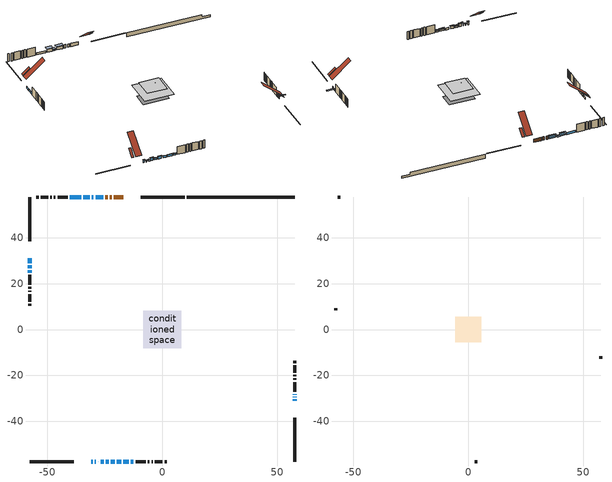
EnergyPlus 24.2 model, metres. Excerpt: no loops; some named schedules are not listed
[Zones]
conditioned space
 floor outside (Floor1 construction): -2.28,-2.28 -2.28,2.28 2.28,2.28 2.28,-2.28 z0.92
 floor adiabatic (AdiabaticFloorConstruction): -8.24,-8.24 -8.24,8.24 8.24,8.24 8.24,-8.24 z3.36
 floor foundation (Slab1 construction): -7.39,-4.34 -7.39,4.34 7.39,4.34 7.39,-4.34 z-1.47
 wall outside (RimJoist1 construction): 9.79,57.66 -9.45,57.66 / -57.66,-57.66 -38.42,-57.66 / -57.66,57.66 -57.66,38.42 / 57.66,-57.66 57.66,-38.42 z0.92:1.22
 wall outside (AdiabaticWallConstruction 1): -16.95,57.66 -21.08,57.66 / -22.01,57.66 -22.89,57.66 / -23.82,57.66 -24.76,57.66 z0.92:2.95
 wall outside (AdiabaticWallConstruction): 57.66,-30.92 57.66,-30.41 / -57.66,30.92 -57.66,28.83 / -35.33,57.66 -40.29,57.66 / 57.66,-28.3 57.66,-28.11 / -57.66,27.91 -57.66,26.71 / -19.73,-57.66 -17.94,-57.66 / -57.66,25.78 -57.66,24.76 z0.92:2.14; -30.92,-57.66 -30.31,-57.66 z0.92:2.5; -29.38,-57.66 -28.85,-57.66 z0.92:1.81; -27.92,-57.66 -27.77,-57.66 / -13.75,-57.66 -12.53,-57.66 z0.92:1.94; -25.68,57.66 -29.04,57.66 / -31.56,57.66 -34.4,57.66 / -26.84,-57.66 -25.51,-57.66 z0.92:2.7; -29.96,57.66 -30.63,57.66 z0.92:1.58; -24.59,-57.66 -23.37,-57.66 z0.92:1.99; -22.44,-57.66 -20.66,-57.66 z0.92:2.44; 57.66,-29.49 57.66,-29.23 z0.92:1.28; -17.01,-57.66 -14.67,-57.66 z0.92:2.04
 wall outside (Wall1 construction): -41.22,57.66 -45.54,57.66 / -11.6,-57.66 -7.28,-57.66 / -57.66,23.84 -57.66,19.52 / 57.66,-27.18 57.66,-22.86 z0.92:5.8
 wall outside (Wall2 construction): -46.47,57.66 -47.23,57.66 / -6.35,-57.66 -5.59,-57.66 / -57.66,18.59 -57.66,17.83 / 57.66,-21.93 57.66,-21.17 z0.92:5.8
 wall outside (Wall3 construction): -48.16,57.66 -48.73,57.66 / -4.66,-57.66 -4.09,-57.66 / -57.66,16.9 -57.66,16.33 / 57.66,-20.24 57.66,-19.68 z0.92:5.8
 wall outside (Wall4 construction): -49.66,57.66 -52.89,57.66 / -3.16,-57.66 0.07,-57.66 / -57.66,15.4 -57.66,12.17 / 57.66,-18.75 57.66,-15.52 z0.92:5.8
 wall outside (Wall5 construction): -53.82,57.66 -54.81,57.66 / 1,-57.66 1.99,-57.66 / -57.66,11.24 -57.66,10.25 / 57.66,-14.59 57.66,-13.6 z0.92:5.8
 wall foundation (FoundationWall1 construction): 10.72,57.66,-1.47 10.72,57.66,0.92 52.97,57.66,0.92 52.97,57.66,-0.31 57.66,57.66,-0.31 57.66,57.66,-1.47
 window (WindowConstruction): 57.66,-30.92 57.66,-30.41 z0.92:2.14
 window (WindowConstruction 12): -30.92,-57.66 -30.31,-57.66 z0.92:2.5
 window (WindowConstruction 13): -29.38,-57.66 -28.85,-57.66 z0.92:1.81
 window (WindowConstruction 14): -27.92,-57.66 -27.77,-57.66 z0.92:1.93
 window (WindowConstruction 5): -25.68,57.66 -29.04,57.66 z0.92:2.7
 window (WindowConstruction 6): -29.97,57.66 -30.63,57.66 z0.92:1.58
 window (WindowConstruction 7): -31.56,57.66 -34.4,57.66 z0.92:2.7
 window (WindowConstruction 8): -57.66,30.92 -57.66,28.83 z0.92:2.14
 window (WindowConstruction 9): -26.84,-57.66 -25.52,-57.66 z0.92:2.7
 window (WindowConstruction 1): -35.33,57.66 -40.29,57.66 z0.92:2.14
 window (WindowConstruction 10): -24.59,-57.66 -23.37,-57.66 z0.92:1.99
 window (WindowConstruction 11): -22.44,-57.66 -20.66,-57.66 z0.92:2.44
 window (WindowConstruction 15): 57.66,-29.48 57.66,-29.23 z0.92:1.28
 window (WindowConstruction 16): 57.66,-28.3 57.66,-28.11 z0.92:2.14
 window (WindowConstruction 17): -57.66,27.9 -57.66,26.71 z0.92:2.14
 window (WindowConstruction 18): -19.73,-57.66 -17.94,-57.66 z0.92:2.14
 window (WindowConstruction 2): -57.66,25.78 -57.66,24.77 z0.92:2.14
 window (WindowConstruction 3): -17.01,-57.66 -14.68,-57.66 z0.92:2.04
 window (WindowConstruction 4): -13.75,-57.66 -12.53,-57.66 z0.92:1.93
 door (Door): -16.95,57.66 -21.08,57.66 z0.92:2.95
 door (Door 1): -22.01,57.66 -22.89,57.66 z0.92:2.95
 door (Door 2): -23.82,57.66 -24.75,57.66 z0.92:2.95
 ceiling adiabatic (AdiabaticFloorConstruction): 8.24,-8.24 8.24,8.24 -8.24,8.24 -8.24,-8.24 z3.36
 roof outside (Roof1 construction): -11.67,57.66,5.8 -11.67,53.69,9.11 -10.38,53.69,9.11 -10.38,57.66,5.8; -36.2,-57.66,5.8 -36.2,-53.69,9.11 -37.49,-53.69,9.11 -37.49,-57.66,5.8; -57.66,36.2,5.8 -53.69,36.2,9.11 -53.69,37.49,9.11 -57.66,37.49,5.8; 57.66,-36.2,5.8 53.69,-36.2,9.11 53.69,-37.49,9.11 57.66,-37.49,5.8
attic - vented
 floor to conditioned space (Floor2 construction Reversed): -5.59,-5.59 -5.59,5.59 5.59,5.59 5.59,-5.59 z5.8
 floor to conditioned space (Floor3 construction Reversed): -2.16,-2.16 -2.16,2.16 2.16,2.16 2.16,-2.16 z5.8
 wall outside (Wall6 construction): -55.74,57.66 -56.73,57.66 / 2.92,-57.66 3.91,-57.66 / -57.66,9.32 -57.66,8.33 / 57.66,-12.67 57.66,-11.67 z0.92:5.8
 roof outside (Roof2 construction): -16.02,57.66,5.8 -16.02,47.16,14.55 -12.6,47.16,14.55 -12.6,57.66,5.8; -31.85,-57.66,5.8 -31.85,-47.16,14.55 -35.27,-47.16,14.55 -35.27,-57.66,5.8; -57.66,31.85,5.8 -47.16,31.85,14.55 -47.16,35.27,14.55 -57.66,35.27,5.8; 57.66,-31.85,5.8 47.16,-31.85,14.55 47.16,-35.27,14.55 57.66,-35.27,5.8
shading: -30.01,-57.66 -31.22,-57.66 -31.22,-58.27 -30.01,-58.27 z2.79; -28.55,-57.66 -29.68,-57.66 -29.68,-58.27 -28.55,-58.27 z2.11; -27.47,-57.66 -28.22,-57.66 -28.22,-59.34 -27.47,-59.34 z2.23; -29.33,57.66 -25.38,57.66 -25.38,59.34 -29.33,59.34 z3; -30.93,57.66 -29.67,57.66 -29.67,59.34 -30.93,59.34 z1.88; -34.7,57.66 -31.26,57.66 -31.26,59.34 -34.7,59.34 z3; -25.22,-57.66 -27.14,-57.66 -27.14,-58.27 -25.22,-58.27 z3; -23.07,-57.66 -24.89,-57.66 -24.89,-58.27 -23.07,-58.27 z2.29; -20.36,-57.66 -22.74,-57.66 -22.74,-58.27 -20.36,-58.27 z2.74; 57.66,-28.93 57.66,-29.78 61.93,-29.78 61.93,-28.93 z1.58; -14.38,-57.66 -17.31,-57.66 -17.31,-58.27 -14.38,-58.27 z2.34; -12.23,-57.66 -14.05,-57.66 -14.05,-58.27 -12.23,-58.27 z2.23
[Building]
Building 1: Terrain=Suburbs
[Site:Location]
Quebec Intl AP_QC: Latitude {deg}=46.8; Longitude {deg}=-71.38; Time Zone {hr}=-5; Elevation {m}=74; Keep Site Location Information=Yes
[Site:GroundTemperature:Shallow]
0.0108218, -2.24938, -2.43038, -1.3578, 2.94801, 7.23376, 10.9493, 13.303, 13.5029, 11.5886, 7.96783, 3.81355
[Site:WaterMainsTemperature]
Calculation Method=Schedule; Temperature Schedule=mains temperature schedule
[Material] Roughness=Rough; Thermal Absorptance=0.9
Name | Thickness {m} | Conductivity {W/m-K} | Density {kg/m3} | Specific Heat {J/kg-K} | Solar Absorptance | Visible Absorptance
asphalt or fiberglass shingles | 0.00635 | 0.162714 | 1121.4 | 1465.45 | 0.4 | 0.4
ceiling loosefill ins | 0.169333 | 0.0480833 | 16.02 | 1046.75 | 0.7 | 0.7
ceiling stud and cavity | 0.1397 | 0.326487 | 65.682 | 1177.47 | 0.7 | 0.7
ceiling stud and cavity 1 | 0.1397 | 0.330568 | 65.682 | 1177.47 | 0.7 | 0.7
concrete 4.0 in. | 0.1016 | 1.803125 | 2242.8 | 837.4 | 0.7 | 0.7
concrete 8.0 in. | 0.2032 | 1.803125 | 2242.8 | 837.4 | 0.7 | 0.7
door material | 0.04445 | 0.188738 | 512.64 | 1214.23 | 0.7 | 0.7
floor covering | 0.0127 | 0.0433444 | 54.468 | 1339.84 | 0.6 | 0.6
floor rigid ins | 0.103632 | 0.029427 | 32.04 | 1214.23 | 0.7 | 0.7
floor rigid ins 1; wall rigid ins | 0.512978 | 0.029427 | 32.04 | 1214.23 | 0.7 | 0.7
floor stud and cavity | 0.1397 | 0.155809 | 92.3553 | 1139.71 | 0.7 | 0.7
floor stud and cavity 1 | 0.1397 | 1.75129 | 37.0049 | 1207.88 | 0.7 | 0.7
furniture material conditioned space 1 | 0.1524 | 0.115458 | 640.8 | 1214.23 | 0.6 | 0.6
gypsum board | 0.0127 | 0.160291 | 801 | 837.4 | 0.6 | 0.6
osb sheathing 0.5 in. | 0.0127 | 0.115458 | 512.64 | 1214.23 | 0.7 | 0.7
osb sheathing 0.75 in. | 0.01905 | 0.115458 | 512.64 | 1214.23 | 0.7 | 0.7
rim joist stud and cavity | 0.0508 | 0.206877 | 50.32683 | 1063.81 | 0.6 | 0.6
roof rigid ins | 0.051816 | 0.029427 | 32.04 | 1214.23 | 0.7 | 0.7
roof stud and cavity | 0.2032 | 0.154716 | 78.34581 | 1123.46 | 0.7 | 0.7
wall stud and cavity | 0.1397 | 0.0935595 | 139.0536 | 1170.24 | 0.7 | 0.7
wall stud and cavity 1 | 0.1397 | 0.103711 | 139.0536 | 1170.24 | 0.7 | 0.7
wall stud and cavity 2 | 0.1397 | 0.105926 | 139.0536 | 1170.24 | 0.7 | 0.7
wall stud and cavity 3 | 0.1397 | 0.0933394 | 139.0536 | 1170.24 | 0.7 | 0.7
wall stud and cavity 4 | 0.1397 | 0.0943382 | 139.0536 | 1170.24 | 0.7 | 0.7
wall stud and cavity 5 | 0.0889 | 6.9971 | 50.32683 | 1063.81 | 0.6 | 0.6
wall stud and cavity 6 | 0.0889 | 0.380278 | 52.3479 | 1209.89 | 0.7 | 0.7
wall stud and cavity 7 | 0.0889 | 0.391764 | 83.0341 | 1211.67 | 0.7 | 0.7
wood siding | 0.0254 | 0.102417 | 544.68 | 1172.36 | 0.4 | 0.4
wood siding 1 | 0.00254 | 0.102417 | 544.68 | 1172.36 | 0.4 | 0.4
wood siding 2; wood siding 3; wood siding 4 | 0.0254 | 0.102417 | 544.68 | 1172.36 | 0.7 | 0.7
[WindowMaterial:SimpleGlazingSystem]
Name | U-Factor {W/m2-K} | Solar Heat Gain Coefficient
WindowMaterial | 4.97506 | 0.58
WindowMaterial 1 | 5.558762 | 0.7
WindowMaterial 10 | 5.51277 | 0.71
WindowMaterial 11 | 3.06271 | 0.34
WindowMaterial 12 | 3.077476 | 0.41
WindowMaterial 13 | 4.36695 | 0.45
WindowMaterial 14 | 5.03525 | 0.59
WindowMaterial 2 | 5.402617 | 0.67
WindowMaterial 3 | 5.865374 | 0.76
WindowMaterial 4 | 5.28224 | 0.67
WindowMaterial 5 | 5.83755 | 0.76
WindowMaterial 6 | 5.652449 | 0.72
WindowMaterial 7 | 5.21638 | 0.63
WindowMaterial 8 | 5.39637 | 0.67
WindowMaterial 9 | 5.675161 | 0.72
[Construction]
AdiabaticFloorConstruction: floor stud and cavity 1, floor rigid ins 1, osb sheathing 0.75 in., floor covering
AdiabaticWallConstruction: wood siding 3, wall rigid ins, wall stud and cavity 6, gypsum board
AdiabaticWallConstruction 1: wood siding 4, wall rigid ins, wall stud and cavity 6, gypsum board
Door; Door 1; Door 2: door material
Floor1 construction: floor stud and cavity, floor rigid ins, osb sheathing 0.75 in., floor covering
Floor2 construction Reversed: gypsum board, ceiling stud and cavity, ceiling loosefill ins
Floor3 construction Reversed: gypsum board, ceiling stud and cavity 1, ceiling loosefill ins
FoundationWall1 construction: concrete 8.0 in.
furniture construction conditioned space 1: furniture material conditioned space 1
PartitionWallConstruction: gypsum board, wall stud and cavity 7, gypsum board
RimJoist1 construction: wood siding 2, rim joist stud and cavity
Roof1 construction: asphalt or fiberglass shingles, roof rigid ins, osb sheathing 0.75 in., roof stud and cavity, gypsum board
Roof2 construction: asphalt or fiberglass shingles
Slab1 construction: concrete 4.0 in.
Wall1 construction: wood siding, osb sheathing 0.5 in., wall stud and cavity, gypsum board
Wall2 construction: wood siding, osb sheathing 0.5 in., wall stud and cavity 1, gypsum board
Wall3 construction: wood siding, osb sheathing 0.5 in., wall stud and cavity 2, gypsum board
Wall4 construction: wood siding, osb sheathing 0.5 in., wall stud and cavity 3, gypsum board
Wall5 construction: wood siding, osb sheathing 0.5 in., wall stud and cavity 4, gypsum board
Wall6 construction: wood siding 1, wall stud and cavity 5
WindowConstruction; WindowConstruction 2; WindowConstruction 4: WindowMaterial
WindowConstruction 1: WindowMaterial 1
WindowConstruction 10: WindowMaterial 8
WindowConstruction 11: WindowMaterial 9
WindowConstruction 12: WindowMaterial 10
WindowConstruction 13; WindowConstruction 6: WindowMaterial 4
WindowConstruction 14: WindowMaterial 11
WindowConstruction 15: WindowMaterial 12
WindowConstruction 16: WindowMaterial 13
WindowConstruction 17; WindowConstruction 18: WindowMaterial 14
WindowConstruction 3: WindowMaterial 2
WindowConstruction 5: WindowMaterial 3
WindowConstruction 7: WindowMaterial 5
WindowConstruction 8: WindowMaterial 6
WindowConstruction 9: WindowMaterial 7
[Zone] Multiplier=1; Part of Total Floor Area=Yes
Name | Volume {m3}
attic - vented | 183.529
conditioned space | 999.2
[Space]
Name | Zone | Volume {m3}
attic - vented 1 | attic - vented | 183.529
conditioned space 1 | conditioned space | 999.2
[ZoneInfiltration:EffectiveLeakageArea]
infil attic - vented 1: Zone or Space=attic - vented 1; Schedule=Always On Discrete; Effective Air Leakage Area {cm2}=5300.68; Stack Coefficient=0.000947682; Wind Coefficient=2.07994e-05
[ZoneMixing]
whole house fan mix: Zone or Space=attic - vented; Schedule=Always On Continuous; Design Flow Rate Calculation Method=Flow/Zone; Design Flow Rate {m3/s}=0; Source Zone or Space=conditioned space
[SurfaceProperty:ExposedFoundationPerimeter]
Slab1: Exposed Perimeter Calculation Method=TotalExposedPerimeter; Total Exposed Perimeter {m}=46.94
[InternalMass] Zone or ZoneList=conditioned space; Space or SpaceList=conditioned space 1
Name | Construction | Surface Area {m2}
furniture mass conditioned space 1 | furniture construction conditioned space 1 | 168.436
partition wall mass | PartitionWallConstruction | 421.09
[Lights]
interior lighting: Zone or ZoneList or Space or SpaceList=conditioned space 1; Schedule=interior lighting schedule; Design Level Calculation Method=LightingLevel; Lighting Level {W}=343.2; Return Air Fraction=0; Fraction Radiant=0.6; Fraction Visible=0.2; Fraction Replaceable=1
[People]
occupants: Zone or ZoneList or Space or SpaceList=conditioned space 1; Number of People Schedule=occupants schedule; Number of People Calculation Method=People; Number of People=3; Fraction Radiant=0.314171; Sensible Heat Fraction=0.56303; Activity Level Schedule=occupants activity schedule; Carbon Dioxide Generation Rate {m3/s-W}=0; Enable ASHRAE 55 Comfort Warnings=No; Mean Radiant Temperature Calculation Type=EnclosureAveraged
[ElectricEquipment] Zone or ZoneList or Space or SpaceList=conditioned space 1; Design Level Calculation Method=EquipmentLevel
Name | Schedule | Design Level {W} | Fraction Latent | Fraction Radiant | Fraction Lost
clothes dryer | clothes dryer schedule | 140.772 | 0.015 | 0.081 | 0.85
clothes washer | clothes washer schedule | 32.1985 | 0.03 | 0.162 | 0.7
cooking range | cooking range schedule | 215.147 | 0.08 | 0.432 | 0.2
dishwasher | dishwasher schedule | 66.8632 | 0.3 | 0.18 | 0.4
fridge | fridge schedule | 72.9452 | 0 | 0.6 | 0
mech vent bath fan 0 | mech vent bath fan 0 schedule | 50.2 | 0 | 0 | 1
mech vent house fan | mech vent house fan schedule | 0 | 0 | 0 | 1
mech vent house fan cfis | mech vent house fan cfis schedule | 0 | 0 | 0 | 0
misc plug loads | misc plug loads schedule | 494.7 | 0.045 | 0.513 | 0.1
whole house fan | Always On Discrete | 0 | 0 | 0 | 1
[OtherEquipment] Zone or ZoneList or Space or SpaceList=conditioned space 1; Design Level Calculation Method=EquipmentLevel
Name | Fuel Type | Schedule | Design Level {W} | Fraction Latent | Fraction Radiant | Fraction Lost
clothes dryer 1 | Electricity | clothes dryer schedule | 0 | 0.015 | 0.081 | 0.85
cooking range 1 | Electricity | cooking range schedule | 0 | 0.08 | 0.432 | 0.2
general water use latent | None | general water use schedule | 62.594 | 1 | 0 | 0
general water use sensible | None | general water use schedule | -61.6891 | 0 | 0.6 | 0
mech vent house fan latent load | None | Always On Discrete | 0 | 1 | 0 | 0
mech vent house fan sensible load | None | Always On Discrete | 0 | 0 | 0 | 0
water heater energy adjustment1 | Electricity | Always On Discrete | 0.01 | 0 | 0 | 1
[ZoneInfiltration:DesignFlowRate] Zone or ZoneList or Space or SpaceList=conditioned space 1; Schedule=Always On Discrete; Design Flow Rate Calculation Method=Flow/Zone; Design Flow Rate {m3/s}=0
infil flow; natural vent flow; whole house fan flow
[Foundation:Kiva]
Foundation Kiva 1: Initial Indoor Air Temperature {C}=18; Wall Height Above Grade {m}=0.920008; Wall Depth Below Slab {m}=0.2032
[Foundation:Kiva:Settings]
Soil Conductivity {W/m-K}=0.849921; Soil Density {kg/m3}=1842.3; Soil Specific Heat {J/kg-K}=418.7; Ground Solar Absorptivity=0.9; Ground Thermal Absorptivity=0.9; Ground Surface Roughness {m}=0.03; Far-Field Width {m}=40; Deep-Ground Boundary Condition=ZeroFlux; Deep-Ground Depth {m}=40; Minimum Cell Dimension {m}=0.2; Maximum Cell Growth Coefficient=3; Simulation Timestep=Timestep
[Exterior:Lights]
exterior lighting: Schedule=exterior lighting schedule; Design Level {W}=75.6
[Schedule:Constant]
Name | Hourly Value
Always On Continuous; mech vent house fan schedule; mech vent house fan cfis schedule; Always On Discrete | 1
occupants activity schedule | 117.228
fridge schedule | 0
[Schedule:Week:Daily]
interior lighting schedule Week Rule - Jan1-Jan27: interior lighting schedule day, interior lighting schedule day, interior lighting schedule day, interior lighting schedule day, interior lighting schedule day, interior lighting schedule day, interior lighting schedule day, interior lighting schedule default day, interior lighting schedule default day, interior lighting schedule default day, interior lighting schedule default day, interior lighting schedule default day
interior lighting schedule Week Rule - Jan28-Feb3: interior lighting schedule day, interior lighting schedule day, interior lighting schedule day, interior lighting schedule day, interior lighting schedule day 1, interior lighting schedule day 1, interior lighting schedule day 1, interior lighting schedule default day, interior lighting schedule default day, interior lighting schedule default day, interior lighting schedule default day, interior lighting schedule default day
interior lighting schedule Week Rule - Feb4-Feb24: interior lighting schedule day 1, interior lighting schedule day 1, interior lighting schedule day 1, interior lighting schedule day 1, interior lighting schedule day 1, interior lighting schedule day 1, interior lighting schedule day 1, interior lighting schedule default day, interior lighting schedule default day, interior lighting schedule default day, interior lighting schedule default day, interior lighting schedule default day
interior lighting schedule Week Rule - Feb25-Mar3: interior lighting schedule day 1, interior lighting schedule day 1, interior lighting schedule day 1, interior lighting schedule day 1, interior lighting schedule day 2, interior lighting schedule day 2, interior lighting schedule day 2, interior lighting schedule default day, interior lighting schedule default day, interior lighting schedule default day, interior lighting schedule default day, interior lighting schedule default day
interior lighting schedule Week Rule - Mar4-Mar31: interior lighting schedule day 2, interior lighting schedule day 2, interior lighting schedule day 2, interior lighting schedule day 2, interior lighting schedule day 2, interior lighting schedule day 2, interior lighting schedule day 2, interior lighting schedule default day, interior lighting schedule default day, interior lighting schedule default day, interior lighting schedule default day, interior lighting schedule default day
interior lighting schedule Week Rule - Apr1-Apr28: interior lighting schedule day 3, interior lighting schedule day 3, interior lighting schedule day 3, interior lighting schedule day 3, interior lighting schedule day 3, interior lighting schedule day 3, interior lighting schedule day 3, interior lighting schedule default day, interior lighting schedule default day, interior lighting schedule default day, interior lighting schedule default day, interior lighting schedule default day
interior lighting schedule Week Rule - Apr29-May5: interior lighting schedule day 3, interior lighting schedule day 3, interior lighting schedule day 4, interior lighting schedule day 4, interior lighting schedule day 4, interior lighting schedule day 4, interior lighting schedule day 4, interior lighting schedule default day, interior lighting schedule default day, interior lighting schedule default day, interior lighting schedule default day, interior lighting schedule default day
interior lighting schedule Week Rule - May6-May26: interior lighting schedule day 4, interior lighting schedule day 4, interior lighting schedule day 4, interior lighting schedule day 4, interior lighting schedule day 4, interior lighting schedule day 4, interior lighting schedule day 4, interior lighting schedule default day, interior lighting schedule default day, interior lighting schedule default day, interior lighting schedule default day, interior lighting schedule default day
interior lighting schedule Week Rule - May27-Jun2: interior lighting schedule day 4, interior lighting schedule day 4, interior lighting schedule day 4, interior lighting schedule day 4, interior lighting schedule day 4, interior lighting schedule day 5, interior lighting schedule day 5, interior lighting schedule default day, interior lighting schedule default day, interior lighting schedule default day, interior lighting schedule default day, interior lighting schedule default day
interior lighting schedule Week Rule - Jun3-Jun30: interior lighting schedule day 5, interior lighting schedule day 5, interior lighting schedule day 5, interior lighting schedule day 5, interior lighting schedule day 5, interior lighting schedule day 5, interior lighting schedule day 5, interior lighting schedule default day, interior lighting schedule default day, interior lighting schedule default day, interior lighting schedule default day, interior lighting schedule default day
interior lighting schedule Week Rule - Jul1-Jul28: interior lighting schedule day 6, interior lighting schedule day 6, interior lighting schedule day 6, interior lighting schedule day 6, interior lighting schedule day 6, interior lighting schedule day 6, interior lighting schedule day 6, interior lighting schedule default day, interior lighting schedule default day, interior lighting schedule default day, interior lighting schedule default day, interior lighting schedule default day
interior lighting schedule Week Rule - Jul29-Aug4: interior lighting schedule day 6, interior lighting schedule day 6, interior lighting schedule day 6, interior lighting schedule day 7, interior lighting schedule day 7, interior lighting schedule day 7, interior lighting schedule day 7, interior lighting schedule default day, interior lighting schedule default day, interior lighting schedule default day, interior lighting schedule default day, interior lighting schedule default day
interior lighting schedule Week Rule - Aug5-Aug25: interior lighting schedule day 7, interior lighting schedule day 7, interior lighting schedule day 7, interior lighting schedule day 7, interior lighting schedule day 7, interior lighting schedule day 7, interior lighting schedule day 7, interior lighting schedule default day, interior lighting schedule default day, interior lighting schedule default day, interior lighting schedule default day, interior lighting schedule default day
interior lighting schedule Week Rule - Aug26-Sep1: interior lighting schedule day 7, interior lighting schedule day 7, interior lighting schedule day 7, interior lighting schedule day 7, interior lighting schedule day 7, interior lighting schedule day 7, interior lighting schedule day 8, interior lighting schedule default day, interior lighting schedule default day, interior lighting schedule default day, interior lighting schedule default day, interior lighting schedule default day
interior lighting schedule Week Rule - Sep2-Sep29: interior lighting schedule day 8, interior lighting schedule day 8, interior lighting schedule day 8, interior lighting schedule day 8, interior lighting schedule day 8, interior lighting schedule day 8, interior lighting schedule day 8, interior lighting schedule default day, interior lighting schedule default day, interior lighting schedule default day, interior lighting schedule default day, interior lighting schedule default day
interior lighting schedule Week Rule - Sep30-Oct6: interior lighting schedule day 8, interior lighting schedule day 9, interior lighting schedule day 9, interior lighting schedule day 9, interior lighting schedule day 9, interior lighting schedule day 9, interior lighting schedule day 9, interior lighting schedule default day, interior lighting schedule default day, interior lighting schedule default day, interior lighting schedule default day, interior lighting schedule default day
interior lighting schedule Week Rule - Oct7-Oct27: interior lighting schedule day 9, interior lighting schedule day 9, interior lighting schedule day 9, interior lighting schedule day 9, interior lighting schedule day 9, interior lighting schedule day 9, interior lighting schedule day 9, interior lighting schedule default day, interior lighting schedule default day, interior lighting schedule default day, interior lighting schedule default day, interior lighting schedule default day
interior lighting schedule Week Rule - Oct28-Nov3: interior lighting schedule day 9, interior lighting schedule day 9, interior lighting schedule day 9, interior lighting schedule day 9, interior lighting schedule day 10, interior lighting schedule day 10, interior lighting schedule day 10, interior lighting schedule default day, interior lighting schedule default day, interior lighting schedule default day, interior lighting schedule default day, interior lighting schedule default day
interior lighting schedule Week Rule - Nov4-Nov24: interior lighting schedule day 10, interior lighting schedule day 10, interior lighting schedule day 10, interior lighting schedule day 10, interior lighting schedule day 10, interior lighting schedule day 10, interior lighting schedule day 10, interior lighting schedule default day, interior lighting schedule default day, interior lighting schedule default day, interior lighting schedule default day, interior lighting schedule default day
interior lighting schedule Week Rule - Nov25-Dec1: interior lighting schedule day 10, interior lighting schedule day 10, interior lighting schedule day 10, interior lighting schedule day 10, interior lighting schedule day 10, interior lighting schedule day 10, interior lighting schedule day 11, interior lighting schedule default day, interior lighting schedule default day, interior lighting schedule default day, interior lighting schedule default day, interior lighting schedule default day
interior lighting schedule Week Rule - Dec2-Dec31: interior lighting schedule day 11, interior lighting schedule day 11, interior lighting schedule day 11, interior lighting schedule day 11, interior lighting schedule day 11, interior lighting schedule day 11, interior lighting schedule day 11, interior lighting schedule default day, interior lighting schedule default day, interior lighting schedule default day, interior lighting schedule default day, interior lighting schedule default day
occupants schedule Week Rule - Jan1-Dec31: occupants schedule day, occupants schedule day, occupants schedule day, occupants schedule day, occupants schedule day, occupants schedule day, occupants schedule day, occupants schedule default day, occupants schedule default day, occupants schedule default day, occupants schedule default day, occupants schedule default day
clothes dryer schedule Week Rule - Jan1-Dec31: clothes dryer schedule day, clothes dryer schedule day, clothes dryer schedule day, clothes dryer schedule day, clothes dryer schedule day, clothes dryer schedule day, clothes dryer schedule day, clothes dryer schedule default day, clothes dryer schedule default day, clothes dryer schedule default day, clothes dryer schedule default day, clothes dryer schedule default day
clothes washer schedule Week Rule - Jan1-Dec31: clothes washer schedule day, clothes washer schedule day, clothes washer schedule day, clothes washer schedule day, clothes washer schedule day, clothes washer schedule day, clothes washer schedule day, clothes washer schedule default day, clothes washer schedule default day, clothes washer schedule default day, clothes washer schedule default day, clothes washer schedule default day
cooking range schedule Week Rule - Jan1-Dec31: cooking range schedule day, cooking range schedule day, cooking range schedule day, cooking range schedule day, cooking range schedule day, cooking range schedule day, cooking range schedule day, cooking range schedule default day, cooking range schedule default day, cooking range schedule default day, cooking range schedule default day, cooking range schedule default day
dishwasher schedule Week Rule - Jan1-Dec31: dishwasher schedule day, dishwasher schedule day, dishwasher schedule day, dishwasher schedule day, dishwasher schedule day, dishwasher schedule day, dishwasher schedule day, dishwasher schedule default day, dishwasher schedule default day, dishwasher schedule default day, dishwasher schedule default day, dishwasher schedule default day
mech vent bath fan 0 schedule Week Rule - Jan1-Dec31: mech vent bath fan 0 schedule day, mech vent bath fan 0 schedule day, mech vent bath fan 0 schedule day, mech vent bath fan 0 schedule day, mech vent bath fan 0 schedule day, mech vent bath fan 0 schedule day, mech vent bath fan 0 schedule day, mech vent bath fan 0 schedule default day, mech vent bath fan 0 schedule default day, mech vent bath fan 0 schedule default day, mech vent bath fan 0 schedule default day, mech vent bath fan 0 schedule default day
misc plug loads schedule Week Rule - Jan1-Dec31: misc plug loads schedule day, misc plug loads schedule day, misc plug loads schedule day, misc plug loads schedule day, misc plug loads schedule day, misc plug loads schedule day, misc plug loads schedule day, misc plug loads schedule default day, misc plug loads schedule default day, misc plug loads schedule default day, misc plug loads schedule default day, misc plug loads schedule default day
general water use schedule Week Rule - Jan1-Dec31: general water use schedule day, general water use schedule day, general water use schedule day, general water use schedule day, general water use schedule day, general water use schedule day, general water use schedule day, general water use schedule default day, general water use schedule default day, general water use schedule default day, general water use schedule default day, general water use schedule default day
exterior lighting schedule Week Rule - Jan1-Jan27: exterior lighting schedule day, exterior lighting schedule day, exterior lighting schedule day, exterior lighting schedule day, exterior lighting schedule day, exterior lighting schedule day, exterior lighting schedule day, exterior lighting schedule default day, exterior lighting schedule default day, exterior lighting schedule default day, exterior lighting schedule default day, exterior lighting schedule default day
exterior lighting schedule Week Rule - Jan28-Feb3: exterior lighting schedule day, exterior lighting schedule day, exterior lighting schedule day, exterior lighting schedule day, exterior lighting schedule day 1, exterior lighting schedule day 1, exterior lighting schedule day 1, exterior lighting schedule default day, exterior lighting schedule default day, exterior lighting schedule default day, exterior lighting schedule default day, exterior lighting schedule default day
exterior lighting schedule Week Rule - Feb4-Feb24: exterior lighting schedule day 1, exterior lighting schedule day 1, exterior lighting schedule day 1, exterior lighting schedule day 1, exterior lighting schedule day 1, exterior lighting schedule day 1, exterior lighting schedule day 1, exterior lighting schedule default day, exterior lighting schedule default day, exterior lighting schedule default day, exterior lighting schedule default day, exterior lighting schedule default day
exterior lighting schedule Week Rule - Feb25-Mar3: exterior lighting schedule day 1, exterior lighting schedule day 1, exterior lighting schedule day 1, exterior lighting schedule day 1, exterior lighting schedule day 2, exterior lighting schedule day 2, exterior lighting schedule day 2, exterior lighting schedule default day, exterior lighting schedule default day, exterior lighting schedule default day, exterior lighting schedule default day, exterior lighting schedule default day
exterior lighting schedule Week Rule - Mar4-Mar31: exterior lighting schedule day 2, exterior lighting schedule day 2, exterior lighting schedule day 2, exterior lighting schedule day 2, exterior lighting schedule day 2, exterior lighting schedule day 2, exterior lighting schedule day 2, exterior lighting schedule default day, exterior lighting schedule default day, exterior lighting schedule default day, exterior lighting schedule default day, exterior lighting schedule default day
exterior lighting schedule Week Rule - Apr1-Apr28: exterior lighting schedule day 3, exterior lighting schedule day 3, exterior lighting schedule day 3, exterior lighting schedule day 3, exterior lighting schedule day 3, exterior lighting schedule day 3, exterior lighting schedule day 3, exterior lighting schedule default day, exterior lighting schedule default day, exterior lighting schedule default day, exterior lighting schedule default day, exterior lighting schedule default day
exterior lighting schedule Week Rule - Apr29-May5: exterior lighting schedule day 3, exterior lighting schedule day 3, exterior lighting schedule day 4, exterior lighting schedule day 4, exterior lighting schedule day 4, exterior lighting schedule day 4, exterior lighting schedule day 4, exterior lighting schedule default day, exterior lighting schedule default day, exterior lighting schedule default day, exterior lighting schedule default day, exterior lighting schedule default day
exterior lighting schedule Week Rule - May6-May26: exterior lighting schedule day 4, exterior lighting schedule day 4, exterior lighting schedule day 4, exterior lighting schedule day 4, exterior lighting schedule day 4, exterior lighting schedule day 4, exterior lighting schedule day 4, exterior lighting schedule default day, exterior lighting schedule default day, exterior lighting schedule default day, exterior lighting schedule default day, exterior lighting schedule default day
exterior lighting schedule Week Rule - May27-Jun2: exterior lighting schedule day 4, exterior lighting schedule day 4, exterior lighting schedule day 4, exterior lighting schedule day 4, exterior lighting schedule day 4, exterior lighting schedule day 5, exterior lighting schedule day 5, exterior lighting schedule default day, exterior lighting schedule default day, exterior lighting schedule default day, exterior lighting schedule default day, exterior lighting schedule default day
exterior lighting schedule Week Rule - Jun3-Jun30: exterior lighting schedule day 5, exterior lighting schedule day 5, exterior lighting schedule day 5, exterior lighting schedule day 5, exterior lighting schedule day 5, exterior lighting schedule day 5, exterior lighting schedule day 5, exterior lighting schedule default day, exterior lighting schedule default day, exterior lighting schedule default day, exterior lighting schedule default day, exterior lighting schedule default day
[Schedule:Year]
interior lighting schedule: interior lighting schedule Week Rule - Jan1-Jan27, 1, 1, 1, 27, interior lighting schedule Week Rule - Jan28-Feb3, 1, 28, 2, 3, interior lighting schedule Week Rule - Feb4-Feb24, 2, 4, 2, 24, interior lighting schedule Week Rule - Feb25-Mar3, 2, 25, 3, 3, interior lighting schedule Week Rule - Mar4-Mar31, 3, 4, 3, 31, interior lighting schedule Week Rule - Apr1-Apr28, 4, 1, 4, 28, interior lighting schedule Week Rule - Apr29-May5, 4, 29, 5, 5, interior lighting schedule Week Rule - May6-May26, 5, 6, 5, 26, interior lighting schedule Week Rule - May27-Jun2, 5, 27, 6, 2, interior lighting schedule Week Rule - Jun3-Jun30, 6, 3, 6, 30, interior lighting schedule Week Rule - Jul1-Jul28, 7, 1, 7, 28, interior lighting schedule Week Rule - Jul29-Aug4, 7, 29, 8, 4, interior lighting schedule Week Rule - Aug5-Aug25, 8, 5, 8, 25, interior lighting schedule Week Rule - Aug26-Sep1, 8, 26, 9, 1, interior lighting schedule Week Rule - Sep2-Sep29, 9, 2, 9, 29, interior lighting schedule Week Rule - Sep30-Oct6, 9, 30, 10, 6, interior lighting schedule Week Rule - Oct7-Oct27, 10, 7, 10, 27, interior lighting schedule Week Rule - Oct28-Nov3, 10, 28, 11, 3, interior lighting schedule Week Rule - Nov4-Nov24, 11, 4, 11, 24, interior lighting schedule Week Rule - Nov25-Dec1, 11, 25, 12, 1, interior lighting schedule Week Rule - Dec2-Dec31, 12, 2, 12, 31
occupants schedule: occupants schedule Week Rule - Jan1-Dec31, 1, 1, 12, 31
clothes dryer schedule: clothes dryer schedule Week Rule - Jan1-Dec31, 1, 1, 12, 31
clothes washer schedule: clothes washer schedule Week Rule - Jan1-Dec31, 1, 1, 12, 31
cooking range schedule: cooking range schedule Week Rule - Jan1-Dec31, 1, 1, 12, 31
dishwasher schedule: dishwasher schedule Week Rule - Jan1-Dec31, 1, 1, 12, 31
mech vent bath fan 0 schedule: mech vent bath fan 0 schedule Week Rule - Jan1-Dec31, 1, 1, 12, 31
misc plug loads schedule: misc plug loads schedule Week Rule - Jan1-Dec31, 1, 1, 12, 31
general water use schedule: general water use schedule Week Rule - Jan1-Dec31, 1, 1, 12, 31
exterior lighting schedule: exterior lighting schedule Week Rule - Jan1-Jan27, 1, 1, 1, 27, exterior lighting schedule Week Rule - Jan28-Feb3, 1, 28, 2, 3, exterior lighting schedule Week Rule - Feb4-Feb24, 2, 4, 2, 24, exterior lighting schedule Week Rule - Feb25-Mar3, 2, 25, 3, 3, exterior lighting schedule Week Rule - Mar4-Mar31, 3, 4, 3, 31, exterior lighting schedule Week Rule - Apr1-Apr28, 4, 1, 4, 28, exterior lighting schedule Week Rule - Apr29-May5, 4, 29, 5, 5, exterior lighting schedule Week Rule - May6-May26, 5, 6, 5, 26, exterior lighting schedule Week Rule - May27-Jun2, 5, 27, 6, 2, exterior lighting schedule Week Rule - Jun3-Jun30, 6, 3, 6, 30, exterior lighting schedule Week Rule - Jul1-Jul28, 7, 1, 7, 28, exterior lighting schedule Week Rule - Jul29-Aug4, 7, 29, 8, 4, exterior lighting schedule Week Rule - Aug5-Aug25, 8, 5, 8, 25, exterior lighting schedule Week Rule - Aug26-Sep1, 8, 26, 9, 1, exterior lighting schedule Week Rule - Sep2-Sep29, 9, 2, 9, 29, exterior lighting schedule Week Rule - Sep30-Oct6, 9, 30, 10, 6, exterior lighting schedule Week Rule - Oct7-Oct27, 10, 7, 10, 27, exterior lighting schedule Week Rule - Oct28-Nov3, 10, 28, 11, 3, exterior lighting schedule Week Rule - Nov4-Nov24, 11, 4, 11, 24, exterior lighting schedule Week Rule - Nov25-Dec1, 11, 25, 12, 1, exterior lighting schedule Week Rule - Dec2-Dec31, 12, 2, 12, 31
[Schedule:Compact]
mains temperature schedule: Through: 01/01, For: AllDays, Until: 24:00, 5.175, Through: 01/02, For: AllDays, Until: 24:00, 5.10167, Through: 01/03, For: AllDays, Until: 24:00, 5.02889, Through: 01/04, For: AllDays, Until: 24:00, 4.95778, Through: 01/05, For: AllDays, Until: 24:00, 4.88778, Through: 01/06, For: AllDays, Until: 24:00, 4.81833, Through: 01/07, For: AllDays, Until: 24:00, 4.75056, Through: 01/08, For: AllDays, Until: 24:00, 4.68389, Through: 01/09, For: AllDays, Until: 24:00, 4.61833, Through: 01/10, For: AllDays, Until: 24:00, 4.55389, Through: 01/11, For: AllDays, Until: 24:00, 4.49056, Through: 01/12, For: AllDays, Until: 24:00, 4.42889, Through: 01/13, For: AllDays, Until: 24:00, 4.36778, Through: 01/14, For: AllDays, Until: 24:00, 4.30889, Through: 01/15, For: AllDays, Until: 24:00, 4.25056, Through: 01/16, For: AllDays, Until: 24:00, 4.19389, Through: 01/17, For: AllDays, Until: 24:00, 4.13833, Through: 01/18, For: AllDays, Until: 24:00, 4.08444, Through: 01/19, For: AllDays, Until: 24:00, 4.03167, Through: 01/20, For: AllDays, Until: 24:00, 3.98056, Through: 01/21, For: AllDays, Until: 24:00, 3.93056, Through: 01/22, For: AllDays, Until: 24:00, 3.88222, Through: 01/23, For: AllDays, Until: 24:00, 3.835, Through: 01/24, For: AllDays, Until: 24:00, 3.78944, Through: 01/25, For: AllDays, Until: 24:00, 3.74556, Through: 01/26, For: AllDays, Until: 24:00, 3.70278, Through: 01/27, For: AllDays, Until: 24:00, 3.66167, Through: 01/28, For: AllDays, Until: 24:00, 3.62167, Through: 01/29, For: AllDays, Until: 24:00, 3.58389, Through: 01/30, For: AllDays, Until: 24:00, 3.54722, Through: 01/31, For: AllDays, Until: 24:00, 3.51167, Through: 02/01, For: AllDays, Until: 24:00, 3.47833, Through: 02/02, For: AllDays, Until: 24:00, 3.44611, Through: 02/03, For: AllDays, Until: 24:00, 3.41556, Through: 02/04, For: AllDays, Until: 24:00, 3.38667, Through: 02/05, For: AllDays, Until: 24:00, 3.35944, Through: 02/06, For: AllDays, Until: 24:00, 3.33389, Through: 02/07, For: AllDays, Until: 24:00, 3.30944, Through: 02/08, For: AllDays, Until: 24:00, 3.28667, Through: 02/09, For: AllDays, Until: 24:00, 3.26611, Through: 02/10, For: AllDays, Until: 24:00, 3.24667, Through: 02/11, For: AllDays, Until: 24:00, 3.22889, Through: 02/12, For: AllDays, Until: 24:00, 3.21278, Through: 02/13, For: AllDays, Until: 24:00, 3.19833, Through: 02/14, For: AllDays, Until: 24:00, 3.18556, Through: 02/15, For: AllDays, Until: 24:00, 3.17389, Through: 02/16, For: AllDays, Until: 24:00, 3.16444, Through: 02/17, For: AllDays, Until: 24:00, 3.15667, Through: 02/18, For: AllDays, Until: 24:00, 3.15056, Through: 02/19, For: AllDays, Until: 24:00, 3.14556, Through: 02/20, For: AllDays, Until: 24:00, 3.14278, Through: 02/21, For: AllDays, Until: 24:00, 3.14111, Through: 02/22, For: AllDays, Until: 24:00, 3.14167, Through: 02/23, For: AllDays, Until: 24:00, 3.14333, Through: 02/24, For: AllDays, Until: 24:00, 3.14722, Through: 02/25, For: AllDays, Until: 24:00, 3.15222, Through: 02/26, For: AllDays, Until: 24:00, 3.15944, Through: 02/27, For: AllDays, Until: 24:00, 3.16778, Through: 02/28, For: AllDays, Until: 24:00, 3.17778, Through: 03/01, For: AllDays, Until: 24:00, 3.18944, Through: 03/02, For: AllDays, Until: 24:00, 3.20333, Through: 03/03, For: AllDays, Until: 24:00, 3.21833, Through: 03/04, For: AllDays, Until: 24:00, 3.235, Through: 03/05, For: AllDays, Until: 24:00, 3.25333, Through: 03/06, For: AllDays, Until: 24:00, 3.27333, Through: 03/07, For: AllDays, Until: 24:00, 3.29444, Through: 03/08, For: AllDays, Until: 24:00, 3.31778, Through: 03/09, For: AllDays, Until: 24:00, 3.34222, Through: 03/10, For: AllDays, Until: 24:00, 3.36889, Through: 03/11, For: AllDays, Until: 24:00, 3.39667, Through: 03/12, For: AllDays, Until: 24:00, 3.42611, Through: 03/13, For: AllDays, Until: 24:00, 3.45722, Through: 03/14, For: AllDays, Until: 24:00, 3.49, Through: 03/15, For: AllDays, Until: 24:00, 3.52389, Through: 03/16, For: AllDays, Until: 24:00, 3.55944, Through: 03/17, For: AllDays, Until: 24:00, 3.59667, Through: 03/18, For: AllDays, Until: 24:00, 3.63556, Through: 03/19, For: AllDays, Until: 24:00, 3.67556, Through: 03/20, For: AllDays, Until: 24:00, 3.71722, Through: 03/21, For: AllDays, Until: 24:00, 3.76056, Through: 03/22, For: AllDays, Until: 24:00, 3.80556, Through: 03/23, For: AllDays, Until: 24:00, 3.85111, Through: 03/24, For: AllDays, Until: 24:00, 3.89889, Through: 03/25, For: AllDays, Until: 24:00, 3.94778, Through: 03/26, For: AllDays, Until: 24:00, 3.99833, Through: 03/27, For: AllDays, Until: 24:00, 4.05, Through: 03/28, For: AllDays, Until: 24:00, 4.10333, Through: 03/29, For: AllDays, Until: 24:00, 4.15778, Through: 03/30, For: AllDays, Until: 24:00, 4.21333, Through: 03/31, For: AllDays, Until: 24:00, 4.27056, Through: 04/01, For: AllDays, Until: 24:00, 4.32944, Through: 04/02, For: AllDays, Until: 24:00, 4.38889, Through: 04/03, For: AllDays, Until: 24:00, 4.45, Through: 04/04, For: AllDays, Until: 24:00, 4.51222, Through: 04/05, For: AllDays, Until: 24:00, 4.57611, Through: 04/06, For: AllDays, Until: 24:00, 4.64056, Through: 04/07, For: AllDays, Until: 24:00, 4.70667, Through: 04/08, For: AllDays, Until: 24:00, 4.77389, Through: 04/09, For: AllDays, Until: 24:00, 4.84222, Through: 04/10, For: AllDays, Until: 24:00, 4.91167, Through: 04/11, For: AllDays, Until: 24:00, 4.98278, Through: 04/12, For: AllDays, Until: 24:00, 5.05444, Through: 04/13, For: AllDays, Until: 24:00, 5.12722, Through: 04/14, For: AllDays, Until: 24:00, 5.20111, Through: 04/15, For: AllDays, Until: 24:00, 5.27611, Through: 04/16, For: AllDays, Until: 24:00, 5.35167, Through: 04/17, For: AllDays, Until: 24:00, 5.42889, Through: 04/18, For: AllDays, Until: 24:00, 5.50667, Through: 04/19, For: AllDays, Until: 24:00, 5.58556, Through: 04/20, For: AllDays, Until: 24:00, 5.665, Through: 04/21, For: AllDays, Until: 24:00, 5.74611, Through: 04/22, For: AllDays, Until: 24:00, 5.82722, Through: 04/23, For: AllDays, Until: 24:00, 5.91, Through: 04/24, For: AllDays, Until: 24:00, 5.99278, Through: 04/25, For: AllDays, Until: 24:00, 6.07722, Through: 04/26, For: AllDays, Until: 24:00, 6.16167, Through: 04/27, For: AllDays, Until: 24:00, 6.24722, Through: 04/28, For: AllDays, Until: 24:00, 6.33389, Through: 04/29, For: AllDays, Until: 24:00, 6.42056, Through: 04/30, For: AllDays, Until: 24:00, 6.50833, Through: 05/01, For: AllDays, Until: 24:00, 6.59667, Through: 05/02, For: AllDays, Until: 24:00, 6.68556, Through: 05/03, For: AllDays, Until: 24:00, 6.775, Through: 05/04, For: AllDays, Until: 24:00, 6.86556, Through: 05/05, For: AllDays, Until: 24:00, 6.95611, Through: 05/06, For: AllDays, Until: 24:00, 7.04722, Through: 05/07, For: AllDays, Until: 24:00, 7.13889, Through: 05/08, For: AllDays, Until: 24:00, 7.23111, Through: 05/09, For: AllDays, Until: 24:00, 7.32333, Through: 05/10, For: AllDays, Until: 24:00, 7.41667, Through: 05/11, For: AllDays, Until: 24:00, 7.51, Through: 05/12, For: AllDays, Until: 24:00, 7.60389, Through: 05/13, For: AllDays, Until: 24:00, 7.69778, Through: 05/14, For: AllDays, Until: 24:00, 7.79222, Through: 05/15, For: AllDays, Until: 24:00, 7.88667, Through: 05/16, For: AllDays, Until: 24:00, 7.98167, Through: 05/17, For: AllDays, Until: 24:00, 8.07667, Through: 05/18, For: AllDays, Until: 24:00, 8.17167, Through: 05/19, For: AllDays, Until: 24:00, 8.26722, Through: 05/20, For: AllDays, Until: 24:00, 8.36278, Through: 05/21, For: AllDays, Until: 24:00, 8.45833, Through: 05/22, For: AllDays, Until: 24:00, 8.55444, Through: 05/23, For: AllDays, Until: 24:00, 8.65, Through: 05/24, For: AllDays, Until: 24:00, 8.74611, Through: 05/25, For: AllDays, Until: 24:00, 8.84167, Through: 05/26, For: AllDays, Until: 24:00, 8.93722, Through: 05/27, For: AllDays, Until: 24:00, 9.03333, Through: 05/28, For: AllDays, Until: 24:00, 9.12889, Through: 05/29, For: AllDays, Until: 24:00, 9.22389, Through: 05/30, For: AllDays, Until: 24:00, 9.31944, Through: 05/31, For: AllDays, Until: 24:00, 9.41444, Through: 06/01, For: AllDays, Until: 24:00, 9.50944, Through: 06/02, For: AllDays, Until: 24:00, 9.60389, Through: 06/03, For: AllDays, Until: 24:00, 9.69833, Through: 06/04, For: AllDays, Until: 24:00, 9.79278, Through: 06/05, For: AllDays, Until: 24:00, 9.88667, Through: 06/06, For: AllDays, Until: 24:00, 9.98, Through: 06/07, For: AllDays, Until: 24:00, 10.0728, Through: 06/08, For: AllDays, Until: 24:00, 10.1656, Through: 06/09, For: AllDays, Until: 24:00, 10.2578, Through: 06/10, For: AllDays, Until: 24:00, 10.3494, Through: 06/11, For: AllDays, Until: 24:00, 10.4411, Through: 06/12, For: AllDays, Until: 24:00, 10.5317, Through: 06/13, For: AllDays, Until: 24:00, 10.6222, Through: 06/14, For: AllDays, Until: 24:00, 10.7117, Through: 06/15, For: AllDays, Until: 24:00, 10.8006, Through: 06/16, For: AllDays, Until: 24:00, 10.8889, Through: 06/17, For: AllDays, Until: 24:00, 10.9772, Through: 06/18, For: AllDays, Until: 24:00, 11.0639, Through: 06/19, For: AllDays, Until: 24:00, 11.1506, Through: 06/20, For: AllDays, Until: 24:00, 11.2361, Through: 06/21, For: AllDays, Until: 24:00, 11.3211, Through: 06/22, For: AllDays, Until: 24:00, 11.4056, Through: 06/23, For: AllDays, Until: 24:00, 11.4889, Through: 06/24, For: AllDays, Until: 24:00, 11.5711, Through: 06/25, For: AllDays, Until: 24:00, 11.6533, Through: 06/26, For: AllDays, Until: 24:00, 11.7339, Through: 06/27, For: AllDays, Until: 24:00, 11.8139, Through: 06/28, For: AllDays, Until: 24:00, 11.8928, Through: 06/29, For: AllDays, Until: 24:00, 11.9711, Through: 06/30, For: AllDays, Until: 24:00, 12.0483, Through: 07/01, For: AllDays, Until: 24:00, 12.1244, Through: 07/02, For: AllDays, Until: 24:00, 12.1994, Through: 07/03, For: AllDays, Until: 24:00, 12.2733, Through: 07/04, For: AllDays, Until: 24:00, 12.3467, Through: 07/05, For: AllDays, Until: 24:00, 12.4183, Through: 07/06, For: AllDays, Until: 24:00, 12.4894, Through: 07/07, For: AllDays, Until: 24:00, 12.5589, Through: 07/08, For: AllDays, Until: 24:00, 12.6278, Through: 07/09, For: AllDays, Until: 24:00, 12.695, Through: 07/10, For: AllDays, Until: 24:00, 12.7617, Through: 07/11, For: AllDays, Until: 24:00, 12.8267, Through: 07/12, For: AllDays, Until: 24:00, 12.8906, Through: 07/13, For: AllDays, Until: 24:00, 12.9528, Through: 07/14, For: AllDays, Until: 24:00, 13.0144, Through: 07/15, For: AllDays, Until: 24:00, 13.0744, Through: 07/16, For: AllDays, Until: 24:00, 13.1333, Through: 07/17, For: AllDays, Until: 24:00, 13.1906, Through: 07/18, For: AllDays, Until: 24:00, 13.2467, Through: 07/19, For: AllDays, Until: 24:00, 13.3017, Through: 07/20, For: AllDays, Until: 24:00, 13.355, Through: 07/21, For: AllDays, Until: 24:00, 13.4072, Through: 07/22, For: AllDays, Until: 24:00, 13.4578, Through: 07/23, For: AllDays, Until: 24:00, 13.5067, Through: 07/24, For: AllDays, Until: 24:00, 13.5544, Through: 07/25, For: AllDays, Until: 24:00, 13.6011, Through: 07/26, For: AllDays, Until: 24:00, 13.6461, Through: 07/27, For: AllDays, Until: 24:00, 13.6894, Through: 07/28, For: AllDays, Until: 24:00, 13.7317, Through: 07/29, For: AllDays, Until: 24:00, 13.7722, Through: 07/30, For: AllDays, Until: 24:00, 13.8111, Through: 07/31, For: AllDays, Until: 24:00, 13.8489, Through: 08/01, For: AllDays, Until: 24:00, 13.8844, Through: 08/02, For: AllDays, Until: 24:00, 13.9189, Through: 08/03, For: AllDays, Until: 24:00, 13.9522, Through: 08/04, For: AllDays, Until: 24:00, 13.9833, Through: 08/05, For: AllDays, Until: 24:00, 14.0133, Through: 08/06, For: AllDays, Until: 24:00, 14.0411, Through: 08/07, For: AllDays, Until: 24:00, 14.0678, Through: 08/08, For: AllDays, Until: 24:00, 14.0933, Through: 08/09, For: AllDays, Until: 24:00, 14.1167, Through: 08/10, For: AllDays, Until: 24:00, 14.1383, Through: 08/11, For: AllDays, Until: 24:00, 14.1589, Through: 08/12, For: AllDays, Until: 24:00, 14.1772, Through: 08/13, For: AllDays, Until: 24:00, 14.1944, Through: 08/14, For: AllDays, Until: 24:00, 14.21, Through: 08/15, For: AllDays, Until: 24:00, 14.2233, Through: 08/16, For: AllDays, Until: 24:00, 14.2356, Through: 08/17, For: AllDays, Until: 24:00, 14.2461, Through: 08/18, For: AllDays, Until: 24:00, 14.255, Through: 08/19, For: AllDays, Until: 24:00, 14.2622, Through: 08/20, For: AllDays, Until: 24:00, 14.2678, Through: 08/21, For: AllDays, Until: 24:00, 14.2717, Through: 08/22, For: AllDays, Until: 24:00, 14.2739, Through: 08/23, For: AllDays, Until: 24:00, 14.2744, Through: 08/24, For: AllDays, Until: 24:00, 14.2733, Through: 08/25, For: AllDays, Until: 24:00, 14.2711, Through: 08/26, For: AllDays, Until: 24:00, 14.2667, Through: 08/27, For: AllDays, Until: 24:00, 14.2606, Through: 08/28, For: AllDays, Until: 24:00, 14.2528, Through: 08/29, For: AllDays, Until: 24:00, 14.2439, Through: 08/30, For: AllDays, Until: 24:00, 14.2328, Through: 08/31, For: AllDays, Until: 24:00, 14.2206, Through: 09/01, For: AllDays, Until: 24:00, 14.2061, Through: 09/02, For: AllDays, Until: 24:00, 14.1906, Through: 09/03, For: AllDays, Until: 24:00, 14.1728, Through: 09/04, For: AllDays, Until: 24:00, 14.1539, Through: 09/05, For: AllDays, Until: 24:00, 14.1333, Through: 09/06, For: AllDays, Until: 24:00, 14.1111, Through: 09/07, For: AllDays, Until: 24:00, 14.0872, Through: 09/08, For: AllDays, Until: 24:00, 14.0617, Through: 09/09, For: AllDays, Until: 24:00, 14.035, Through: 09/10, For: AllDays, Until: 24:00, 14.0061, Through: 09/11, For: AllDays, Until: 24:00, 13.9761, Through: 09/12, For: AllDays, Until: 24:00, 13.9444, Through: 09/13, For: AllDays, Until: 24:00, 13.9111, Through: 09/14, For: AllDays, Until: 24:00, 13.8761, Through: 09/15, For: AllDays, Until: 24:00, 13.84, Through: 09/16, For: AllDays, Until: 24:00, 13.8022, Through: 09/17, For: AllDays, Until: 24:00, 13.7628, Through: 09/18, For: AllDays, Until: 24:00, 13.7217, Through: 09/19, For: AllDays, Until: 24:00, 13.6794, Through: 09/20, For: AllDays, Until: 24:00, 13.6356, Through: 09/21, For: AllDays, Until: 24:00, 13.59, Through: 09/22, For: AllDays, Until: 24:00, 13.5433, Through: 09/23, For: AllDays, Until: 24:00, 13.4956, Through: 09/24, For: AllDays, Until: 24:00, 13.4456, Through: 09/25, For: AllDays, Until: 24:00, 13.395, Through: 09/26, For: AllDays, Until: 24:00, 13.3422, Through: 09/27, For: AllDays, Until: 24:00, 13.2883, Through: 09/28, For: AllDays, Until: 24:00, 13.2333, Through: 09/29, For: AllDays, Until: 24:00, 13.1772, Through: 09/30, For: AllDays, Until: 24:00, 13.1194, Through: 10/01, For: AllDays, Until: 24:00, 13.06, Through: 10/02, For: AllDays, Until: 24:00, 13, Through: 10/03, For: AllDays, Until: 24:00, 12.9383, Through: 10/04, For: AllDays, Until: 24:00, 12.8756, Through: 10/05, For: AllDays, Until: 24:00, 12.8111, Through: 10/06, For: AllDays, Until: 24:00, 12.7456, Through: 10/07, For: AllDays, Until: 24:00, 12.6794, Through: 10/08, For: AllDays, Until: 24:00, 12.6117, Through: 10/09, For: AllDays, Until: 24:00, 12.5428, Through: 10/10, For: AllDays, Until: 24:00, 12.4728, Through: 10/11, For: AllDays, Until: 24:00, 12.4017, Through: 10/12, For: AllDays, Until: 24:00, 12.3294, Through: 10/13, For: AllDays, Until: 24:00, 12.2561, Through: 10/14, For: AllDays, Until: 24:00, 12.1817, Through: 10/15, For: AllDays, Until: 24:00, 12.1061, Through: 10/16, For: AllDays, Until: 24:00, 12.03, Through: 10/17, For: AllDays, Until: 24:00, 11.9528, Through: 10/18, For: AllDays, Until: 24:00, 11.8744, Through: 10/19, For: AllDays, Until: 24:00, 11.795, Through: 10/20, For: AllDays, Until: 24:00, 11.715, Through: 10/21, For: AllDays, Until: 24:00, 11.6339, Through: 10/22, For: AllDays, Until: 24:00, 11.5517, Through: 10/23, For: AllDays, Until: 24:00, 11.4689, Through: 10/24, For: AllDays, Until: 24:00, 11.3856, Through: 10/25, For: AllDays, Until: 24:00, 11.3011, Through: 10/26, For: AllDays, Until: 24:00, 11.2161, Through: 10/27, For: AllDays, Until: 24:00, 11.13, Through: 10/28, For: AllDays, Until: 24:00, 11.0433, Through: 10/29, For: AllDays, Until: 24:00, 10.9561, Through: 10/30, For: AllDays, Until: 24:00, 10.8683, Through: 10/31, For: AllDays, Until: 24:00, 10.7794, Through: 11/01, For: AllDays, Until: 24:00, 10.6906, Through: 11/02, For: AllDays, Until: 24:00, 10.6006, Through: 11/03, For: AllDays, Until: 24:00, 10.51, Through: 11/04, For: AllDays, Until: 24:00, 10.4194, Through: 11/05, For: AllDays, Until: 24:00, 10.3278, Through: 11/06, For: AllDays, Until: 24:00, 10.2361, Through: 11/07, For: AllDays, Until: 24:00, 10.1439, Through: 11/08, For: AllDays, Until: 24:00, 10.0511, Through: 11/09, For: AllDays, Until: 24:00, 9.95778, Through: 11/10, For: AllDays, Until: 24:00, 9.86444, Through: 11/11, For: AllDays, Until: 24:00, 9.77056, Through: 11/12, For: AllDays, Until: 24:00, 9.67611, Through: 11/13, For: AllDays, Until: 24:00, 9.58167, Through: 11/14, For: AllDays, Until: 24:00, 9.48722, Through: 11/15, For: AllDays, Until: 24:00, 9.39222, Through: 11/16, For: AllDays, Until: 24:00, 9.29667, Through: 11/17, For: AllDays, Until: 24:00, 9.20167, Through: 11/18, For: AllDays, Until: 24:00, 9.10611, Through: 11/19, For: AllDays, Until: 24:00, 9.01056, Through: 11/20, For: AllDays, Until: 24:00, 8.915, Through: 11/21, For: AllDays, Until: 24:00, 8.81889, Through: 11/22, For: AllDays, Until: 24:00, 8.72333, Through: 11/23, For: AllDays, Until: 24:00, 8.62722, Through: 11/24, For: AllDays, Until: 24:00, 8.53167, Through: 11/25, For: AllDays, Until: 24:00, 8.43611, Through: 11/26, For: AllDays, Until: 24:00, 8.34, Through: 11/27, For: AllDays, Until: 24:00, 8.245, Through: 11/28, For: AllDays, Until: 24:00, 8.14944, Through: 11/29, For: AllDays, Until: 24:00, 8.05389, Through: 11/30, For: AllDays, Until: 24:00, 7.95889, Through: 12/01, For: AllDays, Until: 24:00, 7.86444, Through: 12/02, For: AllDays, Until: 24:00, 7.76944, Through: 12/03, For: AllDays, Until: 24:00, 7.67556, Through: 12/04, For: AllDays, Until: 24:00, 7.58167, Through: 12/05, For: AllDays, Until: 24:00, 7.48778, Through: 12/06, For: AllDays, Until: 24:00, 7.39444, Through: 12/07, For: AllDays, Until: 24:00, 7.30167, Through: 12/08, For: AllDays, Until: 24:00, 7.20889, Through: 12/09, For: AllDays, Until: 24:00, 7.11722, Through: 12/10, For: AllDays, Until: 24:00, 7.02556, Through: 12/11, For: AllDays, Until: 24:00, 6.93444, Through: 12/12, For: AllDays, Until: 24:00, 6.84389, Through: 12/13, For: AllDays, Until: 24:00, 6.75389, Through: 12/14, For: AllDays, Until: 24:00, 6.66444, Through: 12/15, For: AllDays, Until: 24:00, 6.57556, Through: 12/16, For: AllDays, Until: 24:00, 6.48778, Through: 12/17, For: AllDays, Until: 24:00, 6.4, Through: 12/18, For: AllDays, Until: 24:00, 6.31333, Through: 12/19, For: AllDays, Until: 24:00, 6.22722, Through: 12/20, For: AllDays, Until: 24:00, 6.14167, Through: 12/21, For: AllDays, Until: 24:00, 6.05722, Through: 12/22, For: AllDays, Until: 24:00, 5.97333, Through: 12/23, For: AllDays, Until: 24:00, 5.89, Through: 12/24, For: AllDays, Until: 24:00, 5.80778, Through: 12/25, For: AllDays, Until: 24:00, 5.72667, Through: 12/26, For: AllDays, Until: 24:00, 5.64611, Through: 12/27, For: AllDays, Until: 24:00, 5.56667, Through: 12/28, For: AllDays, Until: 24:00, 5.48833, Through: 12/29, For: AllDays, Until: 24:00, 5.41056, Through: 12/30, For: AllDays, Until: 24:00, 5.33389, Through: 12/31, For: AllDays, Until: 24:00, 5.25778
